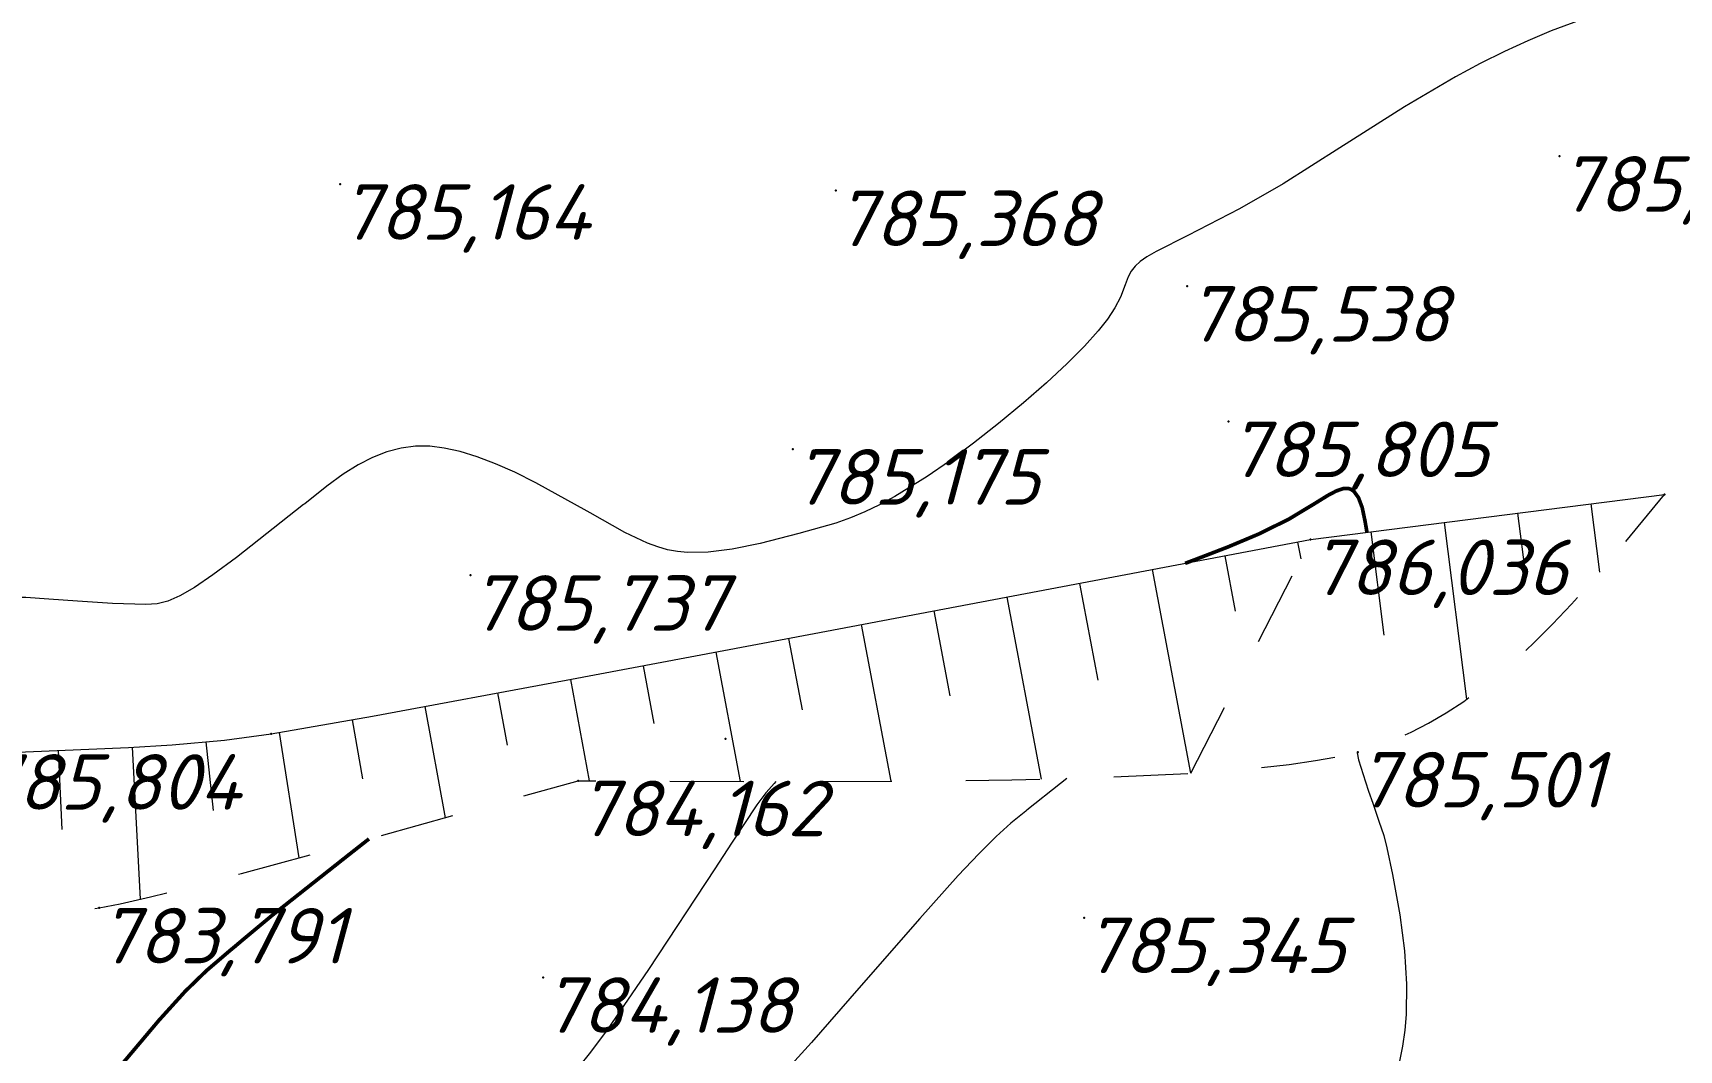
# Model space of a CAD drawing. Header units: metres. Extents: x 629572 to 645168, y 4785785 to 4790166.
# Drawn here: x 634505.86 to 634550.36, y 4788286.12 to 4788313.61 of the extents above; entities that cross this region are included whole.
import ezdxf

# ---------------------------------------------------------------- set-up
doc = ezdxf.new("R2010")
doc.units = ezdxf.units.M
doc.linetypes.add('Сплошная', pattern=[0])
doc.linetypes.add('Штриховая 2', pattern=[4, 2, -2])
doc.layers.add('Горизонтали', color=7, linetype='CONTINUOUS')
doc.layers.add('Нурсултан', color=7, linetype='CONTINUOUS')
doc.styles.add('ISOCPEUR', font='isocpeui.ttf')

msp = doc.modelspace()

# ---------------------------------------------------------------- linework, layer by layer
at = {"layer": 'Горизонтали', "color": 34, "linetype": 'Сплошная', "lineweight": 0, "true_color": 0xa55200, "flags": 128}
for points, elevation in [([(634562.914, 4788318.83), (634562.855, 4788318.741), (634562.417, 4788318.068), (634562.407, 4788318.052), (634562.076, 4788317.555), (634561.774, 4788317.146), (634561.457, 4788316.768), (634561.125, 4788316.424), (634560.841, 4788316.164), (634560.547, 4788315.925), (634560.251, 4788315.713), (634559.958, 4788315.532), (634559.673, 4788315.384), (634559.397, 4788315.271), (634559.134, 4788315.192), (634558.883, 4788315.149), (634558.687, 4788315.139), (634558.474, 4788315.15), (634557.882, 4788315.242), (634557.235, 4788315.35), (634556.658, 4788315.413), (634556.044, 4788315.444), (634555.389, 4788315.442), (634554.403, 4788315.386), (634553.316, 4788315.27), (634552.183, 4788315.102), (634551.041, 4788314.886), (634549.935, 4788314.632), (634548.868, 4788314.341), (634547.855, 4788314.018), (634546.904, 4788313.665), (634546.274, 4788313.4), (634545.635, 4788313.106), (634544.984, 4788312.781), (634544.316, 4788312.423), (634542.935, 4788311.615), (634541.187, 4788310.5), (634539.656, 4788309.527), (634538.473, 4788308.851), (634537.076, 4788308.138), (634536.223, 4788307.705), (634535.973, 4788307.557), (634535.789, 4788307.428), (634535.654, 4788307.303), (634535.55, 4788307.17), (634535.471, 4788307.021), (634535.387, 4788306.8), (634535.258, 4788306.468), (634535.108, 4788306.178), (634534.909, 4788305.874), (634534.659, 4788305.554), (634534.289, 4788305.145), (634533.818, 4788304.675), (634533.259, 4788304.156), (634532.635, 4788303.609), (634531.966, 4788303.055), (634531.29, 4788302.522), (634530.638, 4788302.035), (634530.037, 4788301.616), (634529.163, 4788301.075), (634528.751, 4788300.855), (634528.349, 4788300.663), (634527.962, 4788300.503), (634527.563, 4788300.361), (634526.569, 4788300.077), (634525.523, 4788299.812), (634524.765, 4788299.657), (634524.113, 4788299.574), (634523.559, 4788299.564), (634523.286, 4788299.591), (634523.019, 4788299.641), (634522.751, 4788299.716), (634522.473, 4788299.818), (634521.863, 4788300.108), (634520.923, 4788300.638), (634520.841, 4788300.685), (634519.459, 4788301.453), (634518.891, 4788301.734), (634518.367, 4788301.966), (634517.87, 4788302.154), (634517.41, 4788302.296), (634516.984, 4788302.39), (634516.593, 4788302.438), (634516.201, 4788302.438), (634515.815, 4788302.388), (634515.43, 4788302.288), (634515.043, 4788302.135), (634514.66, 4788301.936), (634514.253, 4788301.679), (634513.812, 4788301.359), (634513.212, 4788300.885), (634513.181, 4788300.86), (634511.363, 4788299.431), (634510.727, 4788298.961), (634510.23, 4788298.624), (634509.837, 4788298.395), (634509.507, 4788298.25), (634509.226, 4788298.179), (634508.918, 4788298.164), (634508.02, 4788298.19), (634507.068, 4788298.247), (634506.299, 4788298.303), (634505.675, 4788298.349), (634505.314, 4788298.349), (634505.163, 4788298.315), (634505.007, 4788298.256), (634504.626, 4788298.03), (634504.128, 4788297.641), (634503.072, 4788296.689), (634501.899, 4788295.565), (634500.924, 4788294.608), (634500.64, 4788294.328), (634500.382, 4788294.073), (634500.183, 4788293.876), (634500.168, 4788293.862), (634500.154, 4788293.848)], 785.5), ([(634541.655, 4788294.169), (634541.654, 4788294.15), (634541.689, 4788293.958), (634541.882, 4788293.369), (634541.968, 4788293.117), (634542.08, 4788292.786), (634542.242, 4788292.308), (634542.375, 4788291.912), (634542.463, 4788291.582), (634542.614, 4788290.866), (634542.814, 4788289.77), (634542.938, 4788288.802), (634542.994, 4788287.902), (634542.98, 4788287.081), (634542.942, 4788286.657), (634542.883, 4788286.219), (634542.698, 4788285.316), (634542.429, 4788284.388), (634542.097, 4788283.515), (634541.909, 4788283.123), (634541.742, 4788282.863), (634541.577, 4788282.702), (634541.343, 4788282.57), (634540.917, 4788282.361), (634540.049, 4788281.937), (634537.833, 4788280.822), (634537.275, 4788280.52), (634536.424, 4788280.066), (634535.707, 4788279.719), (634534.846, 4788279.344), (634533.628, 4788278.846), (634533.173, 4788278.662), (634532.759, 4788278.485), (634532.678, 4788278.441), (634532.675, 4788278.425), (634532.687, 4788278.422), (634532.687, 4788278.422), (634532.692, 4788278.421), (634532.692, 4788278.421)], 785.5), ([(634525.945, 4788293.376), (634525.896, 4788293.318), (634525.681, 4788293.075), (634525.676, 4788293.069), (634525.432, 4788292.742), (634524.747, 4788291.71), (634524.292, 4788291.016), (634522.5, 4788288.297), (634521.385, 4788286.664), (634520.939, 4788286.056), (634520.601, 4788285.646), (634520.366, 4788285.426), (634520.278, 4788285.375), (634520.19, 4788285.352), (634520.189, 4788285.352), (634519.864, 4788285.294), (634519.552, 4788285.226), (634519.21, 4788285.139), (634519.114, 4788285.112), (634518.784, 4788285.024), (634518.503, 4788284.956), (634518.079, 4788284.853), (634517.054, 4788284.581), (634516.062, 4788284.293), (634515.957, 4788284.262), (634515.919, 4788284.251), (634515.868, 4788284.236), (634515.866, 4788284.235), (634515.858, 4788284.233)], 784.5), ([(634533.814, 4788293.46), (634533.637, 4788293.318), (634532.73, 4788292.599), (634532.702, 4788292.578), (634532.292, 4788292.247), (634531.901, 4788291.891), (634531.432, 4788291.423), (634530.876, 4788290.831), (634529.838, 4788289.674), (634528.188, 4788287.791), (634526.905, 4788286.325), (634525.634, 4788284.92), (634524.597, 4788283.875), (634522.754, 4788282.148), (634522.555, 4788281.964), (634522.476, 4788281.891), (634522.378, 4788281.801), (634522.373, 4788281.796), (634522.358, 4788281.783)], 785)]:
    msp.add_lwpolyline(points, dxfattribs=dict(at, elevation=elevation))
at = {"layer": 'Горизонтали', "color": 34, "linetype": 'Сплошная', "lineweight": 0, "const_width": 0.1, "flags": 128}
for points, elevation in [([(634541.922, 4788300.108), (634541.874, 4788300.393), (634541.794, 4788300.777), (634541.694, 4788301.046), (634541.568, 4788301.221), (634541.495, 4788301.271), (634541.416, 4788301.297), (634541.273, 4788301.291), (634541.091, 4788301.228), (634540.862, 4788301.107), (634540.504, 4788300.885), (634539.804, 4788300.463), (634538.98, 4788300.058), (634538.161, 4788299.714), (634537.514, 4788299.464), (634537.514, 4788299.464), (634537.287, 4788299.378), (634537.157, 4788299.329), (634537.033, 4788299.282), (634537.026, 4788299.279), (634537.007, 4788299.272)], 786), ([(634514.948, 4788291.824), (634514.432, 4788291.419), (634512.309, 4788289.74), (634511.6, 4788289.149), (634511.317, 4788288.91), (634511.205, 4788288.818), (634510.556, 4788288.263), (634509.979, 4788287.702), (634509.268, 4788286.917), (634508.346, 4788285.823), (634507.996, 4788285.398)], 784)]:
    msp.add_lwpolyline(points, dxfattribs=dict(at, elevation=elevation))
at = {"layer": 'Нурсултан', "color": 251, "linetype": 'Сплошная', "lineweight": 0, "flags": 128}
msp.add_lwpolyline([(634474.992, 4788279.201), (634477.614, 4788280.954), (634479.022, 4788281.947), (634479.644, 4788282.415), (634480.187, 4788282.85), (634480.655, 4788283.253), (634481.05, 4788283.627), (634482.218, 4788284.81), (634483.037, 4788285.685), (634483.741, 4788286.5), (634484.333, 4788287.266), (634484.845, 4788288.026), (634485.259, 4788288.762), (634485.579, 4788289.48), (634485.704, 4788289.834), (634485.806, 4788290.184), (634486.488, 4788291.29), (634486.766, 4788291.681), (634487.033, 4788292.011), (634487.31, 4788292.302), (634487.589, 4788292.543), (634487.875, 4788292.738), (634488.17, 4788292.889), (634488.45, 4788292.988), (634488.795, 4788293.074), (634489.209, 4788293.145), (634489.698, 4788293.205), (634490.671, 4788293.279), (634493.312, 4788293.413), (634498.861, 4788293.768), (634504.41, 4788294.113), (634505.664, 4788294.182), (634508.448, 4788294.298), (634509.633, 4788294.367), (634511.047, 4788294.492), (634512.306, 4788294.661), (634515.04, 4788295.143), (634520.275, 4788296.113), (634526.984, 4788297.374), (634533.692, 4788298.643), (634540.399, 4788299.915), (634549.961, 4788301.129)], dxfattribs=at)
at = {"layer": 'Нурсултан', "color": 251, "linetype": 'Штриховая 2', "lineweight": 0, "flags": 128}
for points in [[(634488.741, 4788286.414), (634490.671, 4788287.95), (634491.27, 4788288.396), (634491.816, 4788288.775), (634492.442, 4788289.166), (634493.04, 4788289.491), (634493.622, 4788289.756), (634494.193, 4788289.962), (634494.82, 4788290.125), (634495.585, 4788290.264), (634496.487, 4788290.379), (634497.525, 4788290.47), (634498.675, 4788290.535), (634499.955, 4788290.577), (634501.317, 4788290.595), (634503.081, 4788290.593), (634503.552, 4788290.567), (634504.077, 4788290.49), (634504.583, 4788290.382), (634505.818, 4788290.082), (634506.459, 4788289.964), (634506.786, 4788289.928), (634507.091, 4788289.915), (634507.381, 4788289.925), (634507.658, 4788289.957), (634508.224, 4788290.067), (634509.047, 4788290.258), (634511.502, 4788290.887), (634515.033, 4788291.847), (634520.598, 4788293.397), (634525.684, 4788293.375), (634529.27, 4788293.382), (634532.326, 4788293.42), (634534.905, 4788293.49), (634537.161, 4788293.6), (634539.028, 4788293.749), (634539.823, 4788293.839), (634540.528, 4788293.94), (634541.144, 4788294.051), (634541.673, 4788294.173), (634542.156, 4788294.317), (634542.636, 4788294.495), (634543.113, 4788294.705), (634543.588, 4788294.95), (634544.063, 4788295.228), (634544.538, 4788295.542), (634545.016, 4788295.892), (634545.497, 4788296.279), (634545.967, 4788296.689), (634546.445, 4788297.137), (634546.936, 4788297.629), (634547.446, 4788298.168), (634548.521, 4788299.389), (634549.961, 4788301.129)], [(634537.161, 4788293.6), (634540.399, 4788299.915)]]:
    msp.add_lwpolyline(points, dxfattribs=at)
at = {"layer": 'Нурсултан', "color": 251, "linetype": 'Continuous', "lineweight": 0, "flags": 128}
for points in [[(634547.977, 4788300.877), (634548.211, 4788299.037)], [(634544.009, 4788300.373), (634544.615, 4788295.598)], [(634545.993, 4788300.625), (634546.215, 4788298.877)], [(634542.025, 4788300.121), (634542.379, 4788297.33)], [(634538.079, 4788299.475), (634538.362, 4788297.984)], [(634540.044, 4788299.848), (634540.131, 4788299.391)], [(634536.114, 4788299.103), (634537.157, 4788293.599)], [(634534.149, 4788298.73), (634534.644, 4788296.116)], [(634532.184, 4788298.358), (634533.114, 4788293.441)], [(634530.219, 4788297.986), (634530.652, 4788295.695)], [(634526.288, 4788297.244), (634526.653, 4788295.311)], [(634528.254, 4788297.615), (634529.053, 4788293.382)], [(634524.323, 4788296.874), (634524.979, 4788293.378)], [(634522.357, 4788296.504), (634522.649, 4788294.946)], [(634520.392, 4788296.135), (634520.903, 4788293.396)], [(634518.425, 4788295.77), (634518.687, 4788294.354)], [(634514.491, 4788295.046), (634514.772, 4788293.449)], [(634516.459, 4788295.406), (634517.007, 4788292.397)], [(634512.522, 4788294.699), (634513.055, 4788291.309)], [(634506.546, 4788294.219), (634506.65, 4788292.075)], [(634508.544, 4788294.304), (634508.76, 4788290.191)], [(634510.538, 4788294.447), (634510.736, 4788292.594)]]:
    msp.add_lwpolyline(points, dxfattribs=at)
at = {"layer": 'Нурсултан', "color": 7}
for p in [(634547.128, 4788310.277, -0.841), (634514.171, 4788309.519, -1.513), (634527.566, 4788309.347, -1.309), (634537.065, 4788306.766, -1.139), (634538.183, 4788303.104, -0.872), (634526.407, 4788302.359, -1.502), (634549.961, 4788301.129, -0.872), (634540.399, 4788299.915, -0.641), (634517.688, 4788298.949, -0.94), (634512.306, 4788294.661, -0.939), (634524.581, 4788294.529, -1.272), (634541.673, 4788294.173, -1.176), (634520.598, 4788293.397, -2.515), (634507.658, 4788289.957, -2.886), (634534.283, 4788289.695, -1.332), (634519.655, 4788288.082, -2.539)]:
    msp.add_point(p, dxfattribs=at)

# ---------------------------------------------------------------- texts
at = {"layer": 'Нурсултан', "color": 251, "char_height": 1.5, "attachment_point": 1, "style": 'ISOCPEUR'}
for s, insert in [('785,836', (634547.128, 4788310.277, -0.841)), ('785,164', (634514.171, 4788309.519, -1.513)), ('785,368', (634527.566, 4788309.347, -1.309)), ('785,538', (634537.065, 4788306.766, -1.139)), ('785,805', (634538.183, 4788303.104, -0.872)), ('785,175', (634526.407, 4788302.359, -1.502)), ('786,036', (634540.399, 4788299.915, -0.641)), ('785,737', (634517.688, 4788298.949, -0.94)), ('785,804', (634504.41, 4788294.113, -0.873)), ('785,501', (634541.673, 4788294.173, -1.176)), ('784,162', (634520.598, 4788293.397, -2.515)), ('783,791', (634507.658, 4788289.957, -2.886)), ('785,345', (634534.283, 4788289.695, -1.332)), ('784,138', (634519.655, 4788288.082, -2.539))]:
    msp.add_mtext(s, dxfattribs=dict(at, insert=insert))

doc.saveas('drawing.dxf')
